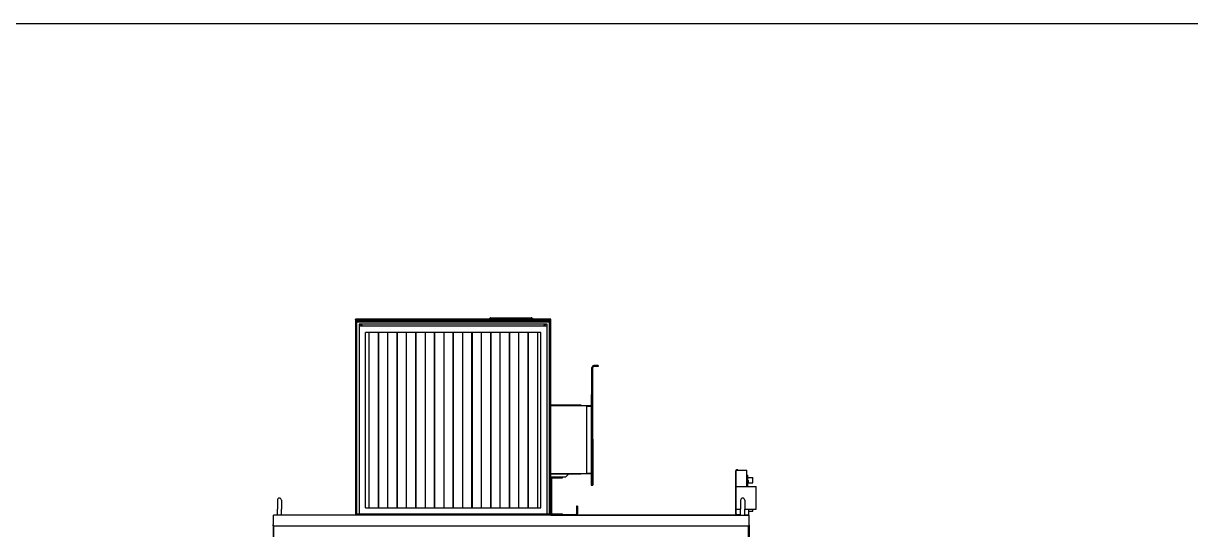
# Model space of a CAD drawing. Header units: millimetres. Extents: x -4653 to 8979, y -13943 to 4840.
# Drawn here: x -130 to 3549, y 3245 to 4840 of the extents above; entities that cross this region are included whole.
import ezdxf

# ---------------------------------------------------------------- set-up
doc = ezdxf.new("R2010")
doc.units = ezdxf.units.MM

# ---------------------------------------------------------------- blocks, each defined once
blk = doc.blocks.new('LAMIERA_ZN_30-10_SV_260x260__54', base_point=(1531.7, 3290.5))
at = {"color": 7, "linetype": 'Continuous'}
for p, q in [((1534.2, 3291.5), (1531.7, 3291.5)), ((1534.2, 3290.5), (1534.2, 3291.5))]:
    blk.add_line(p, q, dxfattribs=at)
blk = doc.blocks.new('LAMIERA_ZN_30-10_SV_210x204__55', base_point=(1534.2, 3290.5))
at = {"color": 7, "linetype": 'Continuous'}
for p, q in [((1616.2, 3318.5), (1613.2, 3318.5)), ((1613.2, 3318.5), (1613.2, 3294.5)), ((1616.2, 3318.5), (1616.2, 3294.5)), ((1610.2, 3291.5), (1534.2, 3291.5))]:
    blk.add_line(p, q, dxfattribs=at)
for radius, start in [(3, 270), (6, 318.1897)]:
    blk.add_arc((1610.2, 3294.5), radius, start, 0, dxfattribs=at)
blk = doc.blocks.new('CBNEPIEGA000068_A__56', base_point=(1531.7, 3290.5))
for name, p in [('LAMIERA_ZN_30-10_SV_210x204__55', (1534.2, 3290.5)), ('LAMIERA_ZN_30-10_SV_260x260__54', (1531.7, 3290.5))]:
    blk.add_blockref(name, p)
blk = doc.blocks.new('FLA012AAF086161E_TELAIO_P_FILTRO_610x610x80__57', base_point=(919.2, 3291.5))
at = {"color": 7, "linetype": 'Continuous'}
for p, q in [((919.2, 3901.5), (919.2, 3291.5)), ((1529.2, 3901.5), (919.2, 3901.5)), ((1529.2, 3291.5), (1529.2, 3901.5)), ((921.2, 3293.5), (921.2, 3899.5)), ((921.2, 3899.5), (1527.2, 3899.5)), ((928.2, 3892.5), (928.2, 3885.5)), ((1520.2, 3892.5), (928.2, 3892.5)), ((1520.2, 3885.5), (1520.2, 3892.5)), ((1527.2, 3899.5), (1527.2, 3293.5)), ((928.2, 3293.5), (921.2, 3293.5)), ((1520.2, 3293.5), (928.2, 3293.5)), ((1527.2, 3293.5), (1520.2, 3293.5))]:
    blk.add_line(p, q, dxfattribs=at)
blk = doc.blocks.new('LAMIERA_FE_SP_15-10_SV_615x400__58', base_point=(916.7, 3906.5))
at = {"color": 7, "linetype": 'Continuous'}
for p, q in [((916.7, 3906.5), (916.7, 3908)), ((1531.7, 3908), (916.7, 3908)), ((918.2, 3906.5), (916.7, 3906.5)), ((918.2, 3906.5), (919.7, 3906.5)), ((919.7, 3906.5), (1528.7, 3906.5)), ((1528.7, 3906.5), (1530.2, 3906.5)), ((1531.7, 3906.5), (1530.2, 3906.5)), ((1531.7, 3906.5), (1531.7, 3908))]:
    blk.add_line(p, q, dxfattribs=at)
blk = doc.blocks.new('ANGOLARE_FE_20x20x3_L_615', base_point=(1510.2, 3291.5))
at = {"color": 7, "linetype": 'Continuous'}
for p, q in [((1530.2, 3906.5), (1525.2, 3901.5)), ((1516.2, 3892.5), (1510.2, 3886.5)), ((1510.2, 3886.5), (1510.2, 3885.5)), ((1530.2, 3291.5), (1529.2, 3292.5))]:
    blk.add_line(p, q, dxfattribs=at)
blk = doc.blocks.new('ANGOLARE_FE_20x20x3_L_612_', base_point=(918.2, 3886.5))
at = {"color": 7, "linetype": 'Continuous'}
for p, q in [((918.2, 3906.5), (923.2, 3901.5)), ((1530.2, 3906.5), (1525.2, 3901.5)), ((932.2, 3892.5), (938.2, 3886.5)), ((938.2, 3886.5), (1510.2, 3886.5)), ((1516.2, 3892.5), (1510.2, 3886.5))]:
    blk.add_line(p, q, dxfattribs=at)
blk = doc.blocks.new('ANGOLARE_FE_20x20x3_L_615_1', base_point=(918.2, 3291.5))
at = {"color": 7, "linetype": 'Continuous'}
for p, q in [((918.2, 3906.5), (923.2, 3901.5)), ((932.2, 3892.5), (938.2, 3886.5)), ((938.2, 3885.5), (938.2, 3886.5)), ((918.2, 3291.5), (919.2, 3292.5))]:
    blk.add_line(p, q, dxfattribs=at)
blk = doc.blocks.new('FLA012HS5959480E_FILTRO_HS_592x592x48__59', base_point=(928.2, 3293.5))
at = {"color": 7, "linetype": 'Continuous'}
for p, q in [((928.2, 3885.5), (928.2, 3293.5)), ((1520.2, 3885.5), (928.2, 3885.5)), ((948.2, 3313.5), (948.2, 3865.5)), ((987.6, 3865.5), (948.2, 3865.5)), ((958.7, 3865.5), (958.7, 3313.5)), ((988.8, 3865.5), (987.6, 3865.5)), ((987.6, 3865.5), (987.6, 3313.5)), ((1046.6, 3865.5), (988.8, 3865.5)), ((988.8, 3865.5), (988.8, 3313.5)), ((1017.7, 3865.5), (1017.7, 3313.5)), ((1047.8, 3865.5), (1046.6, 3865.5)), ((1046.6, 3865.5), (1046.6, 3313.5)), ((1105.6, 3865.5), (1047.8, 3865.5)), ((1047.8, 3865.5), (1047.8, 3313.5)), ((1076.7, 3865.5), (1076.7, 3313.5)), ((1106.8, 3865.5), (1105.6, 3865.5)), ((1105.6, 3865.5), (1105.6, 3313.5)), ((1164.6, 3865.5), (1106.8, 3865.5)), ((1106.8, 3865.5), (1106.8, 3313.5)), ((1135.7, 3865.5), (1135.7, 3313.5)), ((1165.8, 3865.5), (1164.6, 3865.5)), ((1164.6, 3865.5), (1164.6, 3313.5)), ((1223.6, 3865.5), (1165.8, 3865.5)), ((1165.8, 3865.5), (1165.8, 3313.5)), ((1194.7, 3865.5), (1194.7, 3313.5)), ((1224.8, 3865.5), (1223.6, 3865.5)), ((1223.6, 3865.5), (1223.6, 3313.5)), ((1282.6, 3865.5), (1224.8, 3865.5)), ((1224.8, 3865.5), (1224.8, 3313.5)), ((1253.7, 3865.5), (1253.7, 3313.5)), ((1283.8, 3865.5), (1282.6, 3865.5)), ((1282.6, 3865.5), (1282.6, 3313.5)), ((1341.6, 3865.5), (1283.8, 3865.5)), ((1283.8, 3865.5), (1283.8, 3313.5)), ((1312.7, 3865.5), (1312.7, 3313.5)), ((1342.8, 3865.5), (1341.6, 3865.5)), ((1341.6, 3865.5), (1341.6, 3313.5)), ((1342.8, 3865.5), (1342.8, 3313.5)), ((1400.6, 3865.5), (1342.8, 3865.5)), ((1371.7, 3865.5), (1371.7, 3313.5)), ((1401.8, 3865.5), (1400.6, 3865.5)), ((1400.6, 3865.5), (1400.6, 3313.5)), ((1401.8, 3865.5), (1401.8, 3313.5)), ((1459.6, 3865.5), (1401.8, 3865.5)), ((1430.7, 3865.5), (1430.7, 3313.5)), ((1459.6, 3865.5), (1459.6, 3313.5)), ((1460.8, 3865.5), (1459.6, 3865.5)), ((1500.2, 3865.5), (1460.8, 3865.5)), ((1460.8, 3865.5), (1460.8, 3313.5)), ((1489.7, 3865.5), (1489.7, 3313.5)), ((1500.2, 3313.5), (1500.2, 3865.5)), ((1520.2, 3293.5), (1520.2, 3885.5)), ((948.2, 3313.5), (987.6, 3313.5)), ((987.6, 3313.5), (988.8, 3313.5)), ((988.8, 3313.5), (1046.6, 3313.5)), ((1046.6, 3313.5), (1047.8, 3313.5)), ((1047.8, 3313.5), (1105.6, 3313.5)), ((1105.6, 3313.5), (1106.8, 3313.5)), ((1106.8, 3313.5), (1164.6, 3313.5)), ((1164.6, 3313.5), (1165.8, 3313.5)), ((1165.8, 3313.5), (1223.6, 3313.5)), ((1223.6, 3313.5), (1224.8, 3313.5)), ((1224.8, 3313.5), (1282.6, 3313.5)), ((1282.6, 3313.5), (1283.8, 3313.5)), ((1283.8, 3313.5), (1341.6, 3313.5)), ((1341.6, 3313.5), (1342.8, 3313.5)), ((1342.8, 3313.5), (1400.6, 3313.5)), ((1400.6, 3313.5), (1401.8, 3313.5)), ((1401.8, 3313.5), (1459.6, 3313.5)), ((1459.6, 3313.5), (1460.8, 3313.5)), ((1460.8, 3313.5), (1500.2, 3313.5))]:
    blk.add_line(p, q, dxfattribs=at)
blk = doc.blocks.new('LAMIERA_FE_SP_15-10_SV_615x300__60', base_point=(916.7, 3290.5))
at = {"color": 7, "linetype": 'Continuous'}
for p, q in [((918.2, 3291.5), (916.7, 3291.5)), ((916.7, 3290.5), (916.7, 3291.5)), ((919.2, 3291.5), (918.2, 3291.5)), ((919.7, 3291.5), (919.2, 3291.5)), ((1274.2, 3291.5), (919.7, 3291.5)), ((1274.2, 3291.5), (1276.7, 3291.5)), ((1296.2, 3291.5), (1276.7, 3291.5)), ((1436.2, 3291.5), (1296.2, 3291.5)), ((1528.7, 3291.5), (1436.2, 3291.5)), ((1529.2, 3291.5), (1528.7, 3291.5)), ((1530.2, 3291.5), (1529.2, 3291.5)), ((1531.7, 3291.5), (1530.2, 3291.5)), ((1531.7, 3290.5), (1531.7, 3291.5))]:
    blk.add_line(p, q, dxfattribs=at)
blk = doc.blocks.new('LAMIERA_FE_SP_15-10_SV_1409x615__61', base_point=(916.7, 3291.5))
at = {"color": 7, "linetype": 'Continuous'}
for p, q in [((916.7, 3906.5), (916.7, 3291.5)), ((918.2, 3906.5), (916.7, 3906.5)), ((918.2, 3906.5), (918.2, 3291.5)), ((1531.7, 3906.5), (1530.2, 3906.5)), ((1530.2, 3291.5), (1530.2, 3906.5)), ((1531.7, 3291.5), (1531.7, 3906.5)), ((918.2, 3291.5), (916.7, 3291.5)), ((1531.7, 3291.5), (1530.2, 3291.5))]:
    blk.add_line(p, q, dxfattribs=at)
blk = doc.blocks.new('PLENUM_ASPIRANTE_FILTRANTE_615x615_MB250__62', base_point=(916.7, 3290.5))
for name, p in [('LAMIERA_FE_SP_15-10_SV_615x400__58', (916.7, 3906.5)), ('LAMIERA_FE_SP_15-10_SV_1409x615__61', (916.7, 3291.5)), ('ANGOLARE_FE_20x20x3_L_612_', (918.2, 3886.5)), ('ANGOLARE_FE_20x20x3_L_615_1', (918.2, 3291.5)), ('FLA012AAF086161E_TELAIO_P_FILTRO_610x610x80__57', (919.2, 3291.5)), ('ANGOLARE_FE_20x20x3_L_615', (1510.2, 3291.5)), ('FLA012HS5959480E_FILTRO_HS_592x592x48__59', (928.2, 3293.5)), ('LAMIERA_FE_SP_15-10_SV_615x300__60', (916.7, 3290.5))]:
    blk.add_blockref(name, p)
blk = doc.blocks.new('GR_VENTILATORE_MANDATA_ARIA__63', base_point=(916.7, 3290.5))
for name, p in [('PLENUM_ASPIRANTE_FILTRANTE_615x615_MB250__62', (916.7, 3290.5)), ('CBNEPIEGA000068_A__56', (1531.7, 3290.5))]:
    blk.add_blockref(name, p)
blk = doc.blocks.new('p2__100', base_point=(2116.2, 3291))
at = {"color": 7, "linetype": 'Continuous'}
for p, q in [((2116.2, 3381), (2179.2, 3381)), ((2179.2, 3309), (2179.2, 3381)), ((2116.2, 3309), (2130.2, 3309)), ((2143.2, 3309), (2155.2, 3309)), ((2143.2, 3291), (2155.2, 3291)), ((2155.2, 3309), (2155.2, 3291)), ((2155.2, 3309), (2179.2, 3309))]:
    blk.add_line(p, q, dxfattribs=at)
blk = doc.blocks.new('p1__101', base_point=(2121.7, 3292.5))
at = {"color": 7, "linetype": 'Continuous'}
for p, q in [((2121.7, 3431.5), (2150.2, 3431.5)), ((2150.2, 3416.5), (2150.2, 3431.5)), ((2150.2, 3416.5), (2153.2, 3416.5)), ((2150.2, 3381), (2150.2, 3416.5)), ((2153.2, 3381), (2153.2, 3416.5)), ((2153.2, 3408.5), (2168.2, 3408.5)), ((2153.2, 3392.5), (2168.2, 3392.5)), ((2168.2, 3392.5), (2168.2, 3408.5)), ((2121.7, 3292.5), (2130.2, 3292.5)), ((2155.2, 3302.5), (2168.2, 3302.5)), ((2168.2, 3302.5), (2168.2, 3309))]:
    blk.add_line(p, q, dxfattribs=at)
blk.add_arc((2150.2, 3396.5), 5, 306.8699, 53.1301, dxfattribs=at)
blk = doc.blocks.new('p3__102', base_point=(2114.7, 3291))
at = {"color": 7, "linetype": 'Continuous'}
for p, q in [((2116.2, 3430), (2114.7, 3430)), ((2114.7, 3391), (2114.7, 3430)), ((2116.2, 3391), (2116.2, 3430)), ((2121.7, 3433), (2117.7, 3433)), ((2117.7, 3431.5), (2121.7, 3431.5)), ((2121.7, 3431.5), (2121.7, 3433)), ((2114.7, 3391), (2116.2, 3391)), ((2114.7, 3294), (2114.7, 3391)), ((2116.2, 3381), (2116.2, 3391)), ((2116.2, 3309), (2116.2, 3381)), ((2116.2, 3294), (2116.2, 3309)), ((2117.7, 3292.5), (2121.7, 3292.5)), ((2117.7, 3291), (2121.7, 3291)), ((2121.7, 3292.5), (2121.7, 3291))]:
    blk.add_line(p, q, dxfattribs=at)
for centre, radius, start, end in [((2117.7, 3430), 3, 90, 180), ((2117.7, 3430), 1.5, 90, 180), ((2117.7, 3294), 3, 180, 270), ((2117.7, 3294), 1.5, 180, 270)]:
    blk.add_arc(centre, radius, start, end, dxfattribs=at)
blk = doc.blocks.new('CTRPRESTD000002_A__103', base_point=(2114.7, 3291))
for name, p in [('p3__102', (2114.7, 3291)), ('p1__101', (2121.7, 3292.5)), ('p2__100', (2116.2, 3291))]:
    blk.add_blockref(name, p)
blk = doc.blocks.new('MOTORE_2_2_Kw_2P_B5_IP55_400V_50-60Hz_IE2__104', base_point=(1338.1, 3908))
at = {"color": 7, "linetype": 'Continuous'}
for p, q in [((1340, 3910.5), (1338.1, 3908)), ((1343.2, 3912), (1470.3, 3912)), ((1473.4, 3910.5), (1475.3, 3908))]:
    blk.add_line(p, q, dxfattribs=at)
for centre, start, end in [((1343.2, 3908), 90, 142), ((1470.3, 3908), 38, 90)]:
    blk.add_arc(centre, 4, start, end, dxfattribs=at)
blk = doc.blocks.new('ANELLO_PER_MOTORE__105', base_point=(1531.7, 3634.5))
at = {"color": 7, "linetype": 'Continuous'}
for p, q in [((1531.7, 3638), (1626.7, 3638)), ((1626.7, 3638), (1626.7, 3634.5))]:
    blk.add_line(p, q, dxfattribs=at)
blk = doc.blocks.new('FASCIA_LAM_RA_Fe_ZINC__SP_20_10_H120__106', base_point=(1535.7, 3294))
at = {"color": 7, "linetype": 'Continuous'}
blk.add_line((1535.7, 3294), (1535.7, 3408), dxfattribs=at)
blk = doc.blocks.new('DISCO_De325_SP_30_10_F_255__107', base_point=(1531.7, 3291.5))
at = {"color": 7, "linetype": 'Continuous'}
for p in [(1531.7, 3294), (1569.2, 3291.5)]:
    blk.add_line(p, (1569.2, 3294), dxfattribs=at)
blk = doc.blocks.new('DISCO_De325_SP_30_10_F_255_1__108', base_point=(1531.7, 3408))
at = {"color": 7, "linetype": 'Continuous'}
for p, q in [((1531.7, 3408), (1569.2, 3408)), ((1569.2, 3408), (1569.2, 3411))]:
    blk.add_line(p, q, dxfattribs=at)
blk = doc.blocks.new('ANELLO_FISSO_ASP_TE_D_255_H120_PER_RM352__109', base_point=(1531.7, 3291.5))
for name, p in [('DISCO_De325_SP_30_10_F_255_1__108', (1531.7, 3408)), ('FASCIA_LAM_RA_Fe_ZINC__SP_20_10_H120__106', (1535.7, 3294)), ('DISCO_De325_SP_30_10_F_255__107', (1531.7, 3291.5))]:
    blk.add_blockref(name, p)
blk = doc.blocks.new('COCLEA__110', base_point=(1531.7, 3420.5))
at = {"color": 7, "linetype": 'Continuous'}
for p, q in [((1626.7, 3634.5), (1531.7, 3634.5)), ((1644, 3634.5), (1626.7, 3634.5)), ((1658.7, 3634.5), (1644, 3634.5)), ((1644, 3634.5), (1644, 3633)), ((1658.7, 3633), (1644, 3633)), ((1644, 3633), (1644, 3422)), ((1658.7, 3422), (1644, 3422)), ((1644, 3422), (1644, 3420.5)), ((1644, 3420.5), (1531.7, 3420.5)), ((1658.7, 3420.5), (1644, 3420.5))]:
    blk.add_line(p, q, dxfattribs=at)
blk = doc.blocks.new('ANELLO_BOCCAGLIO__111', base_point=(1531.7, 3411))
at = {"color": 7, "linetype": 'Continuous'}
for p, q in [((1531.7, 3420), (1589.2, 3420)), ((1531.7, 3411), (1535.7, 3411)), ((1535.7, 3411), (1569.2, 3411)), ((1569.2, 3411), (1579.2, 3411)), ((1579.2, 3411), (1589.2, 3420)), ((1589.2, 3420), (1626.7, 3420)), ((1626.7, 3420), (1626.7, 3420.5))]:
    blk.add_line(p, q, dxfattribs=at)
blk = doc.blocks.new('FLANGIA_288x205__112', base_point=(1658.7, 3385))
at = {"color": 7, "linetype": 'Continuous'}
for p, q in [((1658.7, 3670), (1661.7, 3670)), ((1658.7, 3670), (1658.7, 3634.5)), ((1661.7, 3670), (1661.7, 3660)), ((1661.7, 3660), (1661.7, 3529.5)), ((1658.7, 3634.5), (1658.7, 3633)), ((1658.7, 3633), (1658.7, 3422)), ((1661.7, 3529.5), (1661.7, 3526.5)), ((1661.7, 3526.5), (1661.7, 3420)), ((1658.7, 3422), (1658.7, 3420.5)), ((1658.7, 3420.5), (1658.7, 3385)), ((1658.7, 3385), (1661.7, 3385)), ((1661.7, 3420), (1661.7, 3395)), ((1661.7, 3395), (1661.7, 3385))]:
    blk.add_line(p, q, dxfattribs=at)
blk = doc.blocks.new('LAMIERA_Fe_ZINC__Sp_30_10_SV_315x209__113', base_point=(1661.7, 3670))
at = {"color": 7, "linetype": 'Continuous'}
for p, q in [((1661.7, 3670), (1661.7, 3755.5)), ((1664.7, 3670), (1664.7, 3755.5)), ((1681.7, 3761.5), (1667.7, 3761.5)), ((1681.7, 3758.5), (1667.7, 3758.5)), ((1681.7, 3761.5), (1681.7, 3758.5))]:
    blk.add_line(p, q, dxfattribs=at)
for radius in [6, 3]:
    blk.add_arc((1667.7, 3755.5), radius, 90, 180, dxfattribs=at)
blk = doc.blocks.new('LAM_RA_Fe_ZINC__SP_30_10_SV_368x285__114', base_point=(1661.7, 3385))
at = {"color": 7, "linetype": 'Continuous'}
for p, q in [((1661.7, 3670), (1661.7, 3660)), ((1661.7, 3670), (1664.7, 3670)), ((1661.7, 3660), (1661.7, 3529.5)), ((1664.7, 3660), (1664.7, 3670)), ((1664.7, 3529.5), (1664.7, 3660)), ((1661.7, 3529.5), (1661.7, 3526.5)), ((1661.7, 3526.5), (1661.7, 3420)), ((1664.7, 3529.5), (1664.7, 3526.5)), ((1664.7, 3526.5), (1664.7, 3385)), ((1661.7, 3420), (1661.7, 3395)), ((1661.7, 3395), (1661.7, 3385)), ((1661.7, 3385), (1664.7, 3385))]:
    blk.add_line(p, q, dxfattribs=at)
blk = doc.blocks.new('SERRANDA_PREMENTE_VENTIL__MORO_RM35__115', base_point=(1661.7, 3385))
for name, p in [('LAMIERA_Fe_ZINC__Sp_30_10_SV_315x209__113', (1661.7, 3670)), ('LAM_RA_Fe_ZINC__SP_30_10_SV_368x285__114', (1661.7, 3385))]:
    blk.add_blockref(name, p)
blk = doc.blocks.new('VENTILATORE_MORO_RM35-2_RD_B5__116', base_point=(1338.1, 3291.5))
for name, p in [('MOTORE_2_2_Kw_2P_B5_IP55_400V_50-60Hz_IE2__104', (1338.1, 3908)), ('SERRANDA_PREMENTE_VENTIL__MORO_RM35__115', (1661.7, 3385)), ('FLANGIA_288x205__112', (1658.7, 3385)), ('ANELLO_PER_MOTORE__105', (1531.7, 3634.5)), ('COCLEA__110', (1531.7, 3420.5)), ('ANELLO_BOCCAGLIO__111', (1531.7, 3411)), ('ANELLO_FISSO_ASP_TE_D_255_H120_PER_RM352__109', (1531.7, 3291.5))]:
    blk.add_blockref(name, p)
blk = doc.blocks.new('LAMIERA_Fe_SP_1_5_SV_1430x440__121', base_point=(691.7, 3290.5))
at = {"color": 7, "linetype": 'Continuous'}
for p, q in [((691.7, 3290.5), (691.7, 3291)), ((691.7, 3291), (916.7, 3291)), ((1615.1, 3291), (2117.7, 3291)), ((2117.7, 3291), (2121.7, 3291)), ((2121.7, 3290.5), (2121.7, 3291))]:
    blk.add_line(p, q, dxfattribs=at)
blk = doc.blocks.new('RBTESALDA001528_TORRE_Fe_VERN__ABBATT___122', base_point=(652.7, 1209.5))
blk.add_blockref('LAMIERA_Fe_SP_1_5_SV_1430x440__121', (691.7, 3290.5))
blk = doc.blocks.new('FIT_GR_TORRE_DI_ABBATTIMENTO__123', base_point=(652.7, 1209.5))
for name, p in [('VENTILATORE_MORO_RM35-2_RD_B5__116', (1338.1, 3291.5)), ('CTRPRESTD000002_A__103', (2114.7, 3291)), ('RBTESALDA001528_TORRE_Fe_VERN__ABBATT___122', (652.7, 1209.5))]:
    blk.add_blockref(name, p)
blk = doc.blocks.new('GOLFARE_A_ANELLO_FEMMINA_M12_UNI_2948_2__138', base_point=(670.2, 3290.5))
at = {"color": 7, "linetype": 'Continuous'}
for p, q in [((670.2, 3337.3), (670.2, 3309.2)), ((683.2, 3337.3), (683.2, 3309.2)), ((670.2, 3290.5), (670.2, 3309.2)), ((683.2, 3290.5), (683.2, 3309.2))]:
    blk.add_line(p, q, dxfattribs=at)
blk.add_arc((676.7, 3337.3), 6.5, 0, 180, dxfattribs=at)
blk = doc.blocks.new('GOLFARE_A_ANELLO_FEMMINA_M12_UNI_2948__143', base_point=(2130.2, 3290.5))
at = {"color": 7, "linetype": 'Continuous'}
for p, q in [((2130.2, 3337.3), (2130.2, 3309.2)), ((2143.2, 3337.3), (2143.2, 3309.2)), ((2130.2, 3290.5), (2130.2, 3309.2)), ((2143.2, 3290.5), (2143.2, 3309.2))]:
    blk.add_line(p, q, dxfattribs=at)
blk.add_arc((2136.7, 3337.3), 6.5, 0, 180, dxfattribs=at)
blk = doc.blocks.new('LAMIERA_Fe_Sp_2_SV_1500x1611__148', base_point=(656.7, 3256.5))
at = {"color": 7, "linetype": 'Continuous'}
for p, q in [((656.7, 3290.5), (658.7, 3290.5)), ((656.7, 3290.5), (656.7, 3260.5)), ((1531.7, 3290.5), (658.7, 3290.5)), ((1531.7, 3290.5), (1534.2, 3290.5)), ((1534.2, 3290.5), (2154.7, 3290.5)), ((2154.7, 3290.5), (2156.7, 3290.5)), ((2156.7, 3260.5), (2156.7, 3290.5)), ((656.7, 3258.5), (656.7, 3260.5)), ((656.7, 3256.5), (656.7, 3258.5)), ((2156.7, 3258.5), (2156.7, 3260.5)), ((2156.7, 3258.5), (2156.7, 3256.5))]:
    blk.add_line(p, q, dxfattribs=at)
blk = doc.blocks.new('LAMIERA_SOPRA_MACCHINA_VENTILATORE_MANDATA__149', base_point=(656.7, 3256.5))
blk.add_blockref('LAMIERA_Fe_Sp_2_SV_1500x1611__148', (656.7, 3256.5))
blk = doc.blocks.new('LAMIERA_Fe_Sp_2_Sv_205x200__167', base_point=(2156.7, 2964))
at = {"color": 7, "linetype": 'Continuous'}
for p, q in [((2156.7, 3169), (2158.7, 3169)), ((2158.7, 3169), (2158.7, 3166.5)), ((2158.7, 3134), (2158.7, 3166.5)), ((2158.7, 3119), (2158.7, 3134)), ((2158.7, 2966.5), (2158.7, 3119)), ((2156.7, 2964), (2158.7, 2964)), ((2158.7, 2966.5), (2158.7, 2964))]:
    blk.add_line(p, q, dxfattribs=at)
blk = doc.blocks.new('LAMIERA_Fe_Sp_2_SV_1200x230__168', base_point=(1217.9, 3019.5))
at = {"color": 7, "linetype": 'Continuous'}
for p, q in [((1217.9, 3019.5), (1235.5, 3019.5)), ((1337.9, 3019.5), (1355.5, 3019.5)), ((1457.9, 3019.5), (1475.5, 3019.5)), ((1577.9, 3019.5), (1595.5, 3019.5))]:
    blk.add_line(p, q, dxfattribs=at)
blk = doc.blocks.new('LAMIERA_Fe_Sp_2_SV_174x84___169', base_point=(654.7, 2959))
at = {"color": 7, "linetype": 'Continuous'}
for p, q in [((656.7, 3072.5), (656.7, 3074.5)), ((654.7, 2964), (654.7, 2959)), ((654.7, 2959), (656.7, 2959)), ((656.7, 2960.5), (656.7, 2959))]:
    blk.add_line(p, q, dxfattribs=at)
blk = doc.blocks.new('LAMIERA_Fe_Fe_Sp_2_Sv_205x200_FORATO__170', base_point=(654.7, 2964))
at = {"color": 7, "linetype": 'Continuous'}
for p, q in [((654.7, 3169), (656.7, 3169)), ((654.7, 3169), (654.7, 3070.5)), ((654.7, 3070.5), (654.7, 2964)), ((656.7, 3072.5), (656.7, 3074.5)), ((654.7, 2964), (656.7, 2964))]:
    blk.add_line(p, q, dxfattribs=at)
blk = doc.blocks.new('LAMIERA_Fe_Sp_2_SV_1572x428_SX__171', base_point=(656.7, 2957))
at = {"color": 7, "linetype": 'Continuous'}
for p, q in [((658.7, 3256.5), (656.7, 3256.5)), ((656.7, 3256.5), (656.7, 3217.5)), ((656.7, 3217.5), (658.7, 3217.5)), ((656.7, 3217.5), (656.7, 3216.5)), ((658.7, 3216.5), (656.7, 3216.5)), ((656.7, 3169), (656.7, 3216.5)), ((656.7, 3169), (656.7, 3079)), ((656.7, 3079), (656.7, 3074.5)), ((656.7, 3072.5), (656.7, 3074.5)), ((656.7, 3072.5), (656.7, 3070.5)), ((656.7, 3070.5), (656.7, 2996.5)), ((656.7, 2996.5), (656.7, 2995.5)), ((656.7, 2996.5), (658.7, 2996.5)), ((656.7, 2995.5), (656.7, 2964)), ((658.7, 2995.5), (656.7, 2995.5)), ((656.7, 2964), (656.7, 2960.5))]:
    blk.add_line(p, q, dxfattribs=at)
blk.add_arc((660.7, 2960.5), 4, 180, 240, dxfattribs=at)
blk = doc.blocks.new('LAMIERA_Fe_Sp_2_SV_1572x428_DX__172', base_point=(2154.7, 2957))
at = {"color": 7, "linetype": 'Continuous'}
for p, q in [((2154.7, 3256.5), (2156.7, 3256.5)), ((2156.7, 3256.5), (2156.7, 3217.5)), ((2156.7, 3217.5), (2154.7, 3217.5)), ((2156.7, 3216.5), (2154.7, 3216.5)), ((2156.7, 3217.5), (2156.7, 3216.5)), ((2156.7, 3216.5), (2156.7, 3169)), ((2156.7, 3169), (2156.7, 3134.5)), ((2156.7, 3134.5), (2156.7, 3118.5)), ((2156.7, 3118.5), (2156.7, 3074.5)), ((2156.7, 3072.5), (2156.7, 3074.5)), ((2156.7, 3070.5), (2156.7, 3072.5)), ((2156.7, 3070.5), (2156.7, 2996.5)), ((2154.7, 2996.5), (2156.7, 2996.5)), ((2154.7, 2995.5), (2156.7, 2995.5)), ((2156.7, 2996.5), (2156.7, 2995.5)), ((2156.7, 2995.5), (2156.7, 2964)), ((2156.7, 2964), (2156.7, 2960.5))]:
    blk.add_line(p, q, dxfattribs=at)
blk.add_arc((2152.7, 2960.5), 4, 300, 0, dxfattribs=at)
blk = doc.blocks.new('LAMIERA_Fe_Sp_2_SV_1496x300__173', base_point=(658.7, 2956.5))
at = {"color": 7, "linetype": 'Continuous'}
for p, q in [((658.7, 3253), (658.7, 3256.5)), ((658.7, 3256.5), (660.7, 3256.5)), ((658.7, 3252.5), (658.7, 3253)), ((658.7, 3220), (658.7, 3252.5)), ((660.7, 3256.5), (706.7, 3256.5)), ((706.7, 3256.5), (2106.7, 3256.5)), ((2106.7, 3256.5), (2152.7, 3256.5)), ((2152.7, 3256.5), (2154.7, 3256.5)), ((2154.7, 3253), (2154.7, 3256.5)), ((2154.7, 3252.5), (2154.7, 3253)), ((2154.7, 3220), (2154.7, 3252.5)), ((658.7, 3217.5), (658.7, 3220)), ((658.7, 3216.5), (658.7, 3217.5)), ((658.7, 2996.5), (658.7, 3216.5)), ((2154.7, 3217.5), (2154.7, 3220)), ((2154.7, 3216.5), (2154.7, 3217.5)), ((2154.7, 2996.5), (2154.7, 3216.5)), ((658.7, 2995.5), (658.7, 2996.5)), ((658.7, 2960.5), (658.7, 2995.5)), ((2154.7, 2995.5), (2154.7, 2996.5)), ((2154.7, 2960.5), (2154.7, 2995.5)), ((658.7, 2956.5), (658.7, 2960.5)), ((660.7, 2956.5), (658.7, 2956.5)), ((666.7, 2956.5), (660.7, 2956.5)), ((671.1, 2956.5), (666.7, 2956.5)), ((692.3, 2956.5), (671.1, 2956.5)), ((697.2, 2956.5), (692.3, 2956.5)), ((699.2, 2956.5), (697.2, 2956.5)), ((701.7, 2956.5), (699.2, 2956.5)), ((705.2, 2956.5), (701.7, 2956.5)), ((705.7, 2956.5), (705.2, 2956.5)), ((2107.7, 2956.5), (705.7, 2956.5)), ((2111.7, 2956.5), (2107.7, 2956.5)), ((2114.2, 2956.5), (2111.7, 2956.5)), ((2116.2, 2956.5), (2114.2, 2956.5)), ((2121.1, 2956.5), (2116.2, 2956.5)), ((2142.3, 2956.5), (2121.1, 2956.5)), ((2146.7, 2956.5), (2142.3, 2956.5)), ((2152.7, 2956.5), (2146.7, 2956.5)), ((2154.7, 2956.5), (2152.7, 2956.5)), ((2154.7, 2956.5), (2154.7, 2960.5))]:
    blk.add_line(p, q, dxfattribs=at)
for centre, radius in [((1226.7, 3086.5), 21.5), ((1346.7, 3086.5), 21.5), ((1466.7, 3086.5), 21.5), ((1586.7, 3086.5), 21.5), ((1226.7, 3026.5), 11.2), ((1346.7, 3026.5), 11.2), ((1466.7, 3026.5), 11.2), ((1586.7, 3026.5), 11.2)]:
    blk.add_circle(centre, radius, dxfattribs=at)
blk = doc.blocks.new('CASSONE_DISTANZIALE_MANDATA_ARIA__174', base_point=(654.7, 2956.5))
for name, p in [('LAMIERA_Fe_Sp_2_SV_1572x428_SX__171', (656.7, 2957)), ('LAMIERA_Fe_Sp_2_SV_1496x300__173', (658.7, 2956.5)), ('LAMIERA_Fe_Sp_2_SV_1572x428_DX__172', (2154.7, 2957)), ('LAMIERA_Fe_Fe_Sp_2_Sv_205x200_FORATO__170', (654.7, 2964)), ('LAMIERA_Fe_Sp_2_Sv_205x200__167', (2156.7, 2964)), ('LAMIERA_Fe_Sp_2_SV_174x84___169', (654.7, 2959)), ('LAMIERA_Fe_Sp_2_SV_1200x230__168', (1217.9, 3019.5))]:
    blk.add_blockref(name, p)
blk = doc.blocks.new('ASSIEME_CABINA_GS4_SINT_DX__180', base_point=(628.2, 1224.5))
for name, p in [('GOLFARE_A_ANELLO_FEMMINA_M12_UNI_2948_2__138', (670.2, 3290.5)), ('GOLFARE_A_ANELLO_FEMMINA_M12_UNI_2948__143', (2130.2, 3290.5)), ('LAMIERA_SOPRA_MACCHINA_VENTILATORE_MANDATA__149', (656.7, 3256.5)), ('CASSONE_DISTANZIALE_MANDATA_ARIA__174', (654.7, 2956.5))]:
    blk.add_blockref(name, p)
blk = doc.blocks.new('FIT_GR_CABINA_GS4_SINT_SX_130047_MAURI__181', base_point=(628.2, 1224.5))
blk.add_blockref('ASSIEME_CABINA_GS4_SINT_DX__180', (628.2, 1224.5))
blk = doc.blocks.new('LEGMCS000183-4_18U11B_GS4_SYNTECH_DX_1__182', base_point=(-73.7, 1132))
for name, p in [('FIT_GR_TORRE_DI_ABBATTIMENTO__123', (652.7, 1209.5)), ('GR_VENTILATORE_MANDATA_ARIA__63', (916.7, 3290.5)), ('FIT_GR_CABINA_GS4_SINT_SX_130047_MAURI__181', (628.2, 1224.5))]:
    blk.add_blockref(name, p)
blk = doc.blocks.new('Anteriore2', base_point=(1648.9, 1206))
blk.add_blockref('LEGMCS000183-4_18U11B_GS4_SYNTECH_DX_1__182', (-73.7, 1132))

msp = doc.modelspace()

# ---------------------------------------------------------------- linework, layer by layer
msp.add_lwpolyline([(-2110, 4840), (8979.2, 4840), (8979.2, -4085.2), (-2110, -4085.2)], close=True)

# ---------------------------------------------------------------- block references
msp.add_blockref('Anteriore2', (1648.9, 1206))

doc.saveas('drawing.dxf')
